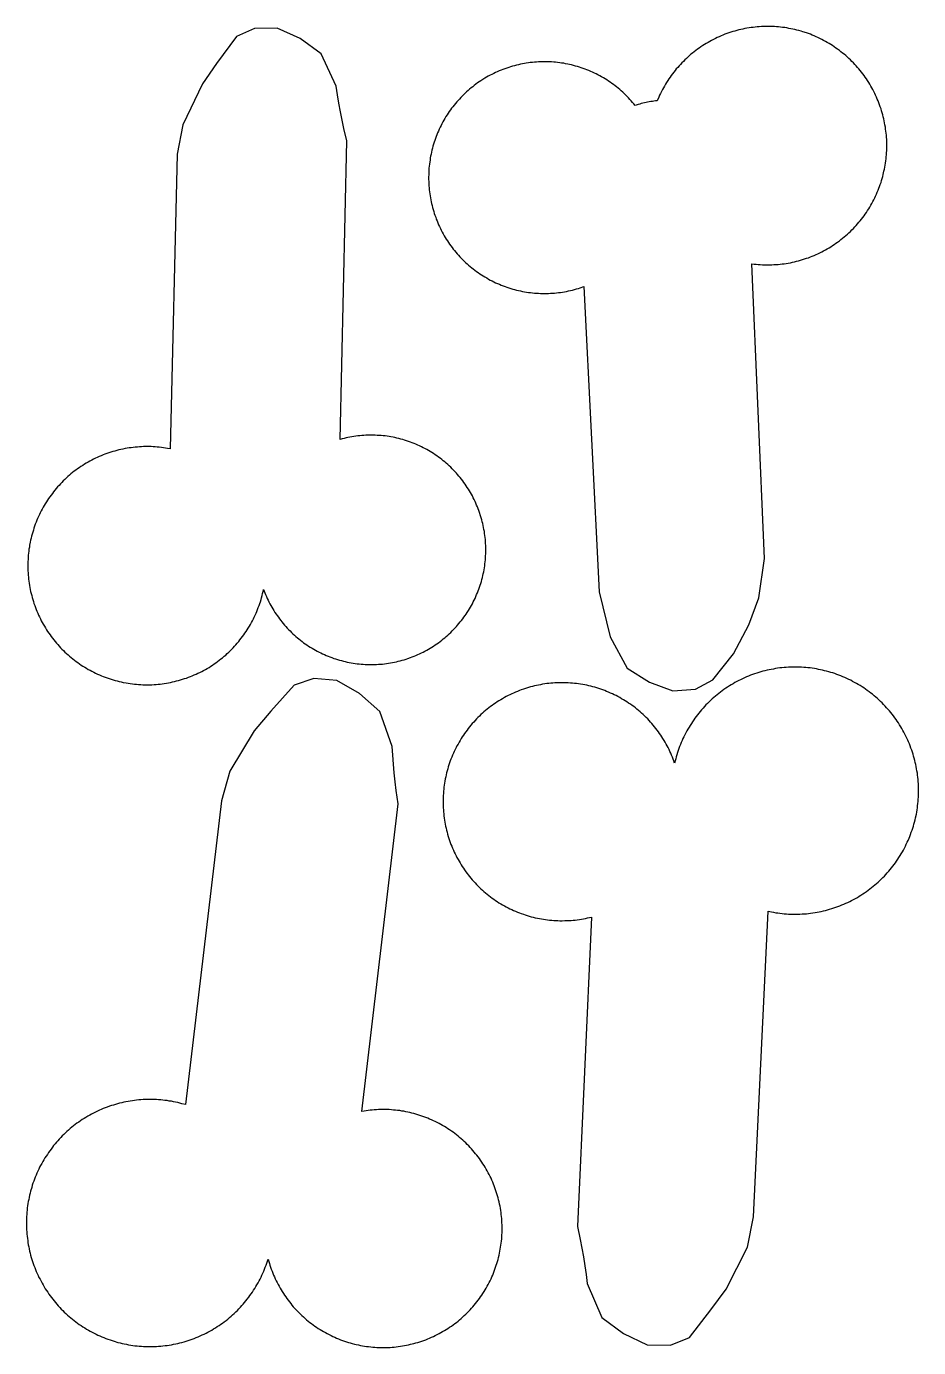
# Model space of a CAD drawing. Extents: x -246 to 246, y -104 to 199.
# Drawn here: x 163.17 to 172.8, y -1.19 to 13.06 of the extents above; entities that cross this region are included whole.
import ezdxf

# ---------------------------------------------------------------- set-up
doc = ezdxf.new("R2010")
doc.units = 0
doc.layers.add('Add_Red', color=1, linetype='Continuous')

msp = doc.modelspace()

# ---------------------------------------------------------------- linework, layer by layer
at = {"layer": 'Add_Red'}
for points in [[(164.505, 5.959), (164.527, 5.96), (164.55, 5.961), (164.572, 5.963), (164.594, 5.965), (164.617, 5.967), (164.639, 5.97), (164.661, 5.973), (164.683, 5.976), (164.705, 5.98), (164.727, 5.984), (164.749, 5.989), (164.771, 5.994), (164.793, 6), (164.815, 6.005), (164.836, 6.011), (164.858, 6.018), (164.879, 6.025), (164.9, 6.032), (164.921, 6.04), (164.942, 6.048), (164.963, 6.056), (164.983, 6.065), (165.004, 6.074), (165.024, 6.083), (165.044, 6.093), (165.064, 6.103), (165.084, 6.114), (165.104, 6.125), (165.123, 6.136), (165.143, 6.147), (165.162, 6.159), (165.18, 6.171), (165.199, 6.184), (165.217, 6.197), (165.236, 6.21), (165.253, 6.223), (165.271, 6.237), (165.289, 6.251), (165.306, 6.266), (165.323, 6.28), (165.339, 6.295), (165.356, 6.311), (165.372, 6.326), (165.388, 6.342), (165.403, 6.358), (165.419, 6.374), (165.434, 6.391), (165.448, 6.408), (165.463, 6.425), (165.477, 6.442), (165.491, 6.46), (165.504, 6.478), (165.518, 6.496), (165.53, 6.514), (165.543, 6.533), (165.555, 6.552), (165.567, 6.571), (165.579, 6.59), (165.59, 6.609), (165.601, 6.629), (165.611, 6.649), (165.622, 6.669), (165.631, 6.689), (165.641, 6.709), (165.65, 6.73), (165.659, 6.75), (165.667, 6.771), (165.675, 6.792), (165.683, 6.813), (165.69, 6.834), (165.697, 6.855), (165.704, 6.877), (165.71, 6.898), (165.716, 6.92), (165.721, 6.942), (165.726, 6.964), (165.731, 6.985), (165.745, 6.951), (165.753, 6.931), (165.762, 6.911), (165.77, 6.891), (165.78, 6.872), (165.789, 6.853), (165.799, 6.833), (165.81, 6.814), (165.82, 6.796), (165.831, 6.777), (165.843, 6.759), (165.854, 6.74), (165.866, 6.722), (165.878, 6.705), (165.891, 6.687), (165.904, 6.67), (165.917, 6.653), (165.93, 6.636), (165.944, 6.619), (165.958, 6.603), (165.972, 6.586), (165.987, 6.57), (166.002, 6.555), (166.017, 6.539), (166.032, 6.524), (166.048, 6.509), (166.064, 6.495), (166.08, 6.481), (166.096, 6.467), (166.113, 6.453), (166.13, 6.439), (166.147, 6.426), (166.164, 6.413), (166.182, 6.401), (166.2, 6.389), (166.218, 6.377), (166.236, 6.365), (166.254, 6.354), (166.273, 6.343), (166.292, 6.332), (166.311, 6.322), (166.33, 6.312), (166.349, 6.302), (166.369, 6.293), (166.388, 6.284), (166.408, 6.275), (166.428, 6.267), (166.448, 6.259), (166.469, 6.252), (166.489, 6.244), (166.509, 6.238), (166.53, 6.231), (166.551, 6.225), (166.571, 6.219), (166.592, 6.214), (166.613, 6.209), (166.634, 6.204), (166.656, 6.2), (166.677, 6.196), (166.698, 6.192), (166.719, 6.189), (166.741, 6.186), (166.762, 6.184), (166.784, 6.182), (166.805, 6.18), (166.827, 6.179), (166.848, 6.178), (166.87, 6.177), (166.892, 6.177), (166.929, 6.178), (166.951, 6.179), (166.972, 6.18), (166.994, 6.181), (167.015, 6.183), (167.037, 6.186), (167.058, 6.188), (167.079, 6.191), (167.101, 6.195), (167.122, 6.199), (167.143, 6.203), (167.164, 6.208), (167.185, 6.212), (167.206, 6.218), (167.227, 6.223), (167.248, 6.229), (167.268, 6.236), (167.289, 6.243), (167.315, 6.252), (167.335, 6.259), (167.355, 6.267), (167.375, 6.275), (167.395, 6.284), (167.414, 6.293), (167.434, 6.302), (167.453, 6.312), (167.472, 6.322), (167.491, 6.332), (167.51, 6.343), (167.529, 6.354), (167.547, 6.365), (167.565, 6.377), (167.583, 6.389), (167.601, 6.401), (167.619, 6.413), (167.636, 6.426), (167.653, 6.439), (167.67, 6.453), (167.687, 6.467), (167.703, 6.481), (167.719, 6.495), (167.735, 6.509), (167.751, 6.524), (167.766, 6.539), (167.781, 6.555), (167.796, 6.57), (167.811, 6.586), (167.825, 6.603), (167.839, 6.619), (167.853, 6.636), (167.866, 6.653), (167.88, 6.67), (167.892, 6.687), (167.905, 6.705), (167.917, 6.722), (167.929, 6.74), (167.941, 6.759), (167.952, 6.777), (167.963, 6.796), (167.974, 6.814), (167.984, 6.833), (167.994, 6.853), (168.003, 6.872), (168.013, 6.891), (168.022, 6.911), (168.03, 6.931), (168.039, 6.951), (168.047, 6.971), (168.054, 6.991), (168.061, 7.011), (168.068, 7.032), (168.075, 7.052), (168.081, 7.073), (168.087, 7.094), (168.092, 7.115), (168.097, 7.136), (168.102, 7.157), (168.106, 7.178), (168.11, 7.199), (168.113, 7.221), (168.117, 7.242), (168.119, 7.263), (168.122, 7.285), (168.124, 7.306), (168.126, 7.328), (168.127, 7.349), (168.128, 7.371), (168.128, 7.393), (168.129, 7.414), (168.128, 7.44), (168.128, 7.462), (168.127, 7.483), (168.125, 7.505), (168.124, 7.526), (168.121, 7.548), (168.119, 7.569), (168.116, 7.59), (168.113, 7.612), (168.109, 7.633), (168.105, 7.654), (168.101, 7.675), (168.096, 7.697), (168.091, 7.717), (168.085, 7.738), (168.08, 7.759), (168.073, 7.78), (168.061, 7.817), (168.054, 7.837), (168.047, 7.857), (168.039, 7.878), (168.03, 7.897), (168.022, 7.917), (168.013, 7.937), (168.003, 7.956), (167.994, 7.976), (167.984, 7.995), (167.974, 8.014), (167.963, 8.033), (167.952, 8.051), (167.941, 8.07), (167.929, 8.088), (167.917, 8.106), (167.905, 8.124), (167.892, 8.141), (167.88, 8.159), (167.866, 8.176), (167.853, 8.193), (167.839, 8.209), (167.825, 8.226), (167.811, 8.242), (167.796, 8.258), (167.781, 8.273), (167.766, 8.289), (167.751, 8.304), (167.735, 8.319), (167.719, 8.333), (167.703, 8.348), (167.687, 8.362), (167.67, 8.375), (167.653, 8.389), (167.636, 8.402), (167.619, 8.415), (167.601, 8.427), (167.583, 8.44), (167.565, 8.452), (167.547, 8.463), (167.529, 8.474), (167.51, 8.485), (167.491, 8.496), (167.472, 8.506), (167.453, 8.516), (167.434, 8.526), (167.414, 8.535), (167.395, 8.544), (167.375, 8.553), (167.355, 8.561), (167.335, 8.569), (167.315, 8.577), (167.294, 8.584), (167.274, 8.591), (167.253, 8.597), (167.233, 8.603), (167.212, 8.609), (167.191, 8.614), (167.17, 8.619), (167.149, 8.624), (167.128, 8.628), (167.106, 8.632), (167.085, 8.636), (167.064, 8.639), (167.042, 8.642), (167.021, 8.644), (166.999, 8.646), (166.978, 8.648), (166.956, 8.649), (166.935, 8.65), (166.913, 8.651), (166.892, 8.651), (166.856, 8.651), (166.834, 8.65), (166.813, 8.649), (166.791, 8.647), (166.77, 8.645), (166.748, 8.643), (166.727, 8.64), (166.705, 8.637), (166.684, 8.634), (166.663, 8.63), (166.642, 8.626), (166.621, 8.621), (166.6, 8.616), (166.579, 8.611), (166.558, 8.605), (166.63, 11.824), (166.598, 11.959), (166.578, 12.049), (166.56, 12.139), (166.543, 12.23), (166.529, 12.321), (166.515, 12.413), (166.353, 12.762), (166.125, 12.927), (165.878, 13.039), (165.635, 13.036), (165.44, 12.949), (165.225, 12.659), (165.071, 12.439), (164.859, 11.999), (164.801, 11.681), (164.725, 8.503), (164.696, 8.508), (164.674, 8.512), (164.652, 8.515), (164.63, 8.518), (164.607, 8.521), (164.585, 8.523), (164.563, 8.524), (164.54, 8.526), (164.518, 8.527), (164.495, 8.527), (164.473, 8.528), (164.437, 8.527), (164.415, 8.526), (164.392, 8.525), (164.37, 8.523), (164.348, 8.521), (164.325, 8.519), (164.303, 8.516), (164.281, 8.513), (164.259, 8.51), (164.237, 8.506), (164.215, 8.501), (164.193, 8.497), (164.171, 8.492), (164.149, 8.486), (164.128, 8.48), (164.106, 8.474), (164.085, 8.467), (164.063, 8.46), (164.042, 8.453), (164.021, 8.445), (164, 8.437), (163.98, 8.429), (163.959, 8.42), (163.938, 8.411), (163.918, 8.402), (163.898, 8.392), (163.878, 8.381), (163.858, 8.371), (163.839, 8.36), (163.819, 8.349), (163.8, 8.337), (163.781, 8.325), (163.762, 8.313), (163.744, 8.3), (163.725, 8.288), (163.707, 8.274), (163.69, 8.261), (163.672, 8.247), (163.654, 8.233), (163.637, 8.218), (163.62, 8.204), (163.604, 8.189), (163.587, 8.173), (163.571, 8.158), (163.556, 8.142), (163.54, 8.126), (163.525, 8.109), (163.51, 8.093), (163.495, 8.076), (163.481, 8.058), (163.467, 8.041), (163.453, 8.023), (163.439, 8.005), (163.426, 7.987), (163.413, 7.969), (163.401, 7.95), (163.389, 7.931), (163.377, 7.912), (163.365, 7.893), (163.354, 7.874), (163.343, 7.854), (163.333, 7.834), (163.323, 7.814), (163.313, 7.794), (163.304, 7.774), (163.294, 7.753), (163.286, 7.733), (163.277, 7.712), (163.269, 7.691), (163.262, 7.67), (163.254, 7.649), (163.248, 7.627), (163.241, 7.606), (163.235, 7.584), (163.229, 7.563), (163.224, 7.541), (163.219, 7.519), (163.214, 7.497), (163.208, 7.466), (163.205, 7.444), (163.201, 7.422), (163.198, 7.4), (163.196, 7.378), (163.194, 7.355), (163.192, 7.333), (163.191, 7.311), (163.19, 7.288), (163.189, 7.266), (163.189, 7.243), (163.189, 7.21), (163.19, 7.187), (163.191, 7.165), (163.193, 7.142), (163.195, 7.12), (163.197, 7.098), (163.2, 7.076), (163.203, 7.053), (163.206, 7.031), (163.21, 7.009), (163.215, 6.987), (163.219, 6.965), (163.224, 6.943), (163.23, 6.922), (163.236, 6.9), (163.242, 6.878), (163.248, 6.857), (163.255, 6.836), (163.263, 6.814), (163.27, 6.793), (163.278, 6.772), (163.287, 6.752), (163.295, 6.731), (163.305, 6.711), (163.314, 6.69), (163.324, 6.67), (163.334, 6.65), (163.345, 6.63), (163.355, 6.611), (163.367, 6.591), (163.378, 6.572), (163.39, 6.553), (163.402, 6.534), (163.415, 6.516), (163.428, 6.497), (163.441, 6.479), (163.454, 6.461), (163.468, 6.444), (163.482, 6.426), (163.497, 6.409), (163.511, 6.392), (163.526, 6.376), (163.542, 6.359), (163.557, 6.343), (163.573, 6.327), (163.589, 6.312), (163.606, 6.296), (163.622, 6.281), (163.639, 6.267), (163.656, 6.252), (163.674, 6.238), (163.691, 6.224), (163.709, 6.211), (163.727, 6.198), (163.746, 6.185), (163.764, 6.172), (163.783, 6.16), (163.802, 6.148), (163.821, 6.137), (163.841, 6.125), (163.86, 6.115), (163.88, 6.104), (163.9, 6.094), (163.92, 6.084), (163.941, 6.075), (163.961, 6.066), (163.982, 6.057), (164.003, 6.048), (164.023, 6.04), (164.045, 6.033), (164.066, 6.025), (164.087, 6.018), (164.108, 6.012), (164.13, 6.006), (164.152, 6), (164.173, 5.995), (164.195, 5.989), (164.217, 5.985), (164.25, 5.979), (164.272, 5.975), (164.294, 5.972), (164.317, 5.969), (164.339, 5.966), (164.361, 5.964), (164.383, 5.962), (164.406, 5.961), (164.428, 5.96), (164.451, 5.959), (164.473, 5.959), (164.505, 5.959)], [(170.39, 5.911), (170.579, 6.011), (170.8, 6.291), (170.967, 6.607), (171.075, 6.895), (171.134, 7.319), (171, 10.499), (171.022, 10.496), (171.045, 10.494), (171.067, 10.492), (171.09, 10.49), (171.112, 10.489), (171.134, 10.488), (171.169, 10.488), (171.191, 10.488), (171.214, 10.489), (171.236, 10.49), (171.258, 10.491), (171.281, 10.493), (171.303, 10.495), (171.325, 10.497), (171.348, 10.5), (171.37, 10.504), (171.392, 10.507), (171.414, 10.511), (171.436, 10.516), (171.458, 10.521), (171.48, 10.526), (171.502, 10.532), (171.523, 10.538), (171.545, 10.544), (171.566, 10.551), (171.587, 10.558), (171.609, 10.565), (171.63, 10.573), (171.65, 10.581), (171.671, 10.59), (171.692, 10.599), (171.712, 10.608), (171.732, 10.618), (171.752, 10.628), (171.772, 10.638), (171.792, 10.649), (171.812, 10.66), (171.831, 10.671), (171.85, 10.683), (171.869, 10.695), (171.888, 10.708), (171.906, 10.72), (171.924, 10.733), (171.943, 10.747), (171.96, 10.76), (171.978, 10.774), (171.995, 10.789), (172.012, 10.803), (172.029, 10.818), (172.046, 10.833), (172.062, 10.849), (172.078, 10.864), (172.094, 10.88), (172.109, 10.897), (172.124, 10.913), (172.139, 10.93), (172.154, 10.947), (172.168, 10.964), (172.182, 10.982), (172.196, 11), (172.209, 11.018), (172.222, 11.036), (172.235, 11.054), (172.247, 11.073), (172.259, 11.092), (172.271, 11.111), (172.282, 11.131), (172.293, 11.15), (172.304, 11.17), (172.314, 11.19), (172.324, 11.21), (172.334, 11.23), (172.343, 11.25), (172.352, 11.271), (172.361, 11.292), (172.369, 11.313), (172.377, 11.334), (172.384, 11.355), (172.392, 11.376), (172.398, 11.398), (172.405, 11.419), (172.411, 11.441), (172.416, 11.462), (172.424, 11.497), (172.429, 11.519), (172.433, 11.541), (172.437, 11.563), (172.441, 11.586), (172.444, 11.608), (172.446, 11.63), (172.449, 11.652), (172.451, 11.675), (172.452, 11.697), (172.453, 11.72), (172.454, 11.742), (172.454, 11.773), (172.454, 11.796), (172.454, 11.818), (172.453, 11.841), (172.451, 11.863), (172.45, 11.885), (172.447, 11.908), (172.445, 11.93), (172.442, 11.952), (172.439, 11.974), (172.435, 11.997), (172.431, 12.019), (172.426, 12.041), (172.421, 12.063), (172.416, 12.084), (172.411, 12.106), (172.405, 12.128), (172.398, 12.149), (172.392, 12.171), (172.384, 12.192), (172.377, 12.213), (172.369, 12.234), (172.361, 12.255), (172.352, 12.276), (172.343, 12.296), (172.334, 12.317), (172.324, 12.337), (172.314, 12.357), (172.304, 12.377), (172.293, 12.397), (172.282, 12.416), (172.271, 12.436), (172.259, 12.455), (172.247, 12.474), (172.235, 12.492), (172.222, 12.511), (172.209, 12.529), (172.196, 12.547), (172.182, 12.565), (172.168, 12.582), (172.154, 12.6), (172.139, 12.617), (172.124, 12.634), (172.109, 12.65), (172.094, 12.666), (172.078, 12.682), (172.062, 12.698), (172.046, 12.714), (172.029, 12.729), (172.012, 12.744), (171.995, 12.758), (171.978, 12.772), (171.96, 12.786), (171.943, 12.8), (171.924, 12.813), (171.906, 12.826), (171.888, 12.839), (171.869, 12.852), (171.85, 12.864), (171.831, 12.875), (171.812, 12.887), (171.792, 12.898), (171.772, 12.908), (171.752, 12.919), (171.732, 12.929), (171.712, 12.939), (171.692, 12.948), (171.671, 12.957), (171.65, 12.965), (171.63, 12.974), (171.609, 12.981), (171.587, 12.989), (171.55, 13.001), (171.529, 13.008), (171.507, 13.014), (171.485, 13.019), (171.464, 13.025), (171.442, 13.03), (171.42, 13.034), (171.398, 13.038), (171.376, 13.042), (171.353, 13.046), (171.331, 13.049), (171.309, 13.051), (171.287, 13.054), (171.264, 13.055), (171.242, 13.057), (171.219, 13.058), (171.197, 13.059), (171.169, 13.059), (171.146, 13.059), (171.124, 13.058), (171.102, 13.057), (171.079, 13.056), (171.057, 13.054), (171.034, 13.052), (171.012, 13.049), (170.99, 13.046), (170.968, 13.043), (170.946, 13.039), (170.924, 13.035), (170.902, 13.031), (170.88, 13.026), (170.858, 13.021), (170.836, 13.015), (170.814, 13.009), (170.793, 13.003), (170.772, 12.996), (170.75, 12.989), (170.729, 12.981), (170.708, 12.974), (170.687, 12.965), (170.666, 12.957), (170.646, 12.948), (170.625, 12.939), (170.605, 12.929), (170.585, 12.919), (170.565, 12.908), (170.546, 12.898), (170.526, 12.887), (170.507, 12.875), (170.488, 12.864), (170.469, 12.852), (170.45, 12.839), (170.431, 12.826), (170.413, 12.813), (170.395, 12.8), (170.377, 12.786), (170.36, 12.772), (170.342, 12.758), (170.325, 12.744), (170.309, 12.729), (170.292, 12.714), (170.276, 12.698), (170.26, 12.682), (170.244, 12.666), (170.229, 12.65), (170.213, 12.634), (170.199, 12.617), (170.184, 12.6), (170.17, 12.582), (170.156, 12.565), (170.142, 12.547), (170.129, 12.529), (170.116, 12.511), (170.103, 12.492), (170.091, 12.474), (170.079, 12.455), (170.067, 12.436), (170.055, 12.416), (170.044, 12.397), (170.034, 12.377), (170.023, 12.357), (170.013, 12.337), (170.004, 12.317), (169.994, 12.296), (169.978, 12.257), (169.96, 12.256), (169.943, 12.254), (169.926, 12.251), (169.908, 12.249), (169.891, 12.246), (169.874, 12.242), (169.857, 12.239), (169.84, 12.235), (169.823, 12.231), (169.806, 12.226), (169.789, 12.222), (169.772, 12.216), (169.74, 12.206), (169.726, 12.223), (169.712, 12.239), (169.698, 12.256), (169.683, 12.272), (169.669, 12.288), (169.653, 12.304), (169.638, 12.319), (169.622, 12.334), (169.606, 12.349), (169.59, 12.364), (169.574, 12.378), (169.557, 12.392), (169.54, 12.406), (169.523, 12.419), (169.506, 12.432), (169.488, 12.445), (169.47, 12.458), (169.452, 12.47), (169.434, 12.482), (169.415, 12.494), (169.397, 12.505), (169.378, 12.516), (169.359, 12.526), (169.339, 12.536), (169.32, 12.546), (169.3, 12.556), (169.281, 12.565), (169.261, 12.574), (169.241, 12.583), (169.22, 12.591), (169.2, 12.599), (169.18, 12.606), (169.159, 12.613), (169.138, 12.62), (169.117, 12.626), (169.096, 12.632), (169.075, 12.638), (169.054, 12.643), (169.033, 12.648), (169.012, 12.653), (168.99, 12.657), (168.969, 12.661), (168.947, 12.664), (168.926, 12.667), (168.904, 12.67), (168.882, 12.672), (168.861, 12.674), (168.839, 12.676), (168.817, 12.677), (168.795, 12.678), (168.762, 12.678), (168.74, 12.678), (168.718, 12.677), (168.696, 12.676), (168.675, 12.675), (168.653, 12.673), (168.631, 12.671), (168.609, 12.669), (168.588, 12.666), (168.566, 12.663), (168.545, 12.659), (168.523, 12.655), (168.502, 12.651), (168.481, 12.646), (168.459, 12.641), (168.438, 12.635), (168.417, 12.63), (168.396, 12.623), (168.376, 12.617), (168.355, 12.61), (168.334, 12.603), (168.314, 12.595), (168.294, 12.587), (168.273, 12.579), (168.253, 12.57), (168.234, 12.561), (168.214, 12.552), (168.194, 12.542), (168.175, 12.532), (168.156, 12.521), (168.137, 12.511), (168.118, 12.5), (168.095, 12.485), (168.076, 12.473), (168.058, 12.461), (168.04, 12.449), (168.022, 12.436), (168.005, 12.423), (167.988, 12.409), (167.971, 12.396), (167.954, 12.382), (167.937, 12.368), (167.921, 12.353), (167.905, 12.338), (167.889, 12.323), (167.874, 12.308), (167.859, 12.292), (167.844, 12.276), (167.829, 12.26), (167.815, 12.244), (167.801, 12.227), (167.787, 12.21), (167.773, 12.193), (167.76, 12.176), (167.747, 12.158), (167.735, 12.14), (167.722, 12.122), (167.711, 12.104), (167.699, 12.086), (167.688, 12.067), (167.677, 12.048), (167.666, 12.029), (167.656, 12.01), (167.646, 11.99), (167.636, 11.971), (167.627, 11.951), (167.618, 11.931), (167.609, 11.911), (167.601, 11.891), (167.593, 11.871), (167.586, 11.85), (167.578, 11.83), (167.572, 11.809), (167.565, 11.788), (167.559, 11.767), (167.553, 11.746), (167.548, 11.725), (167.543, 11.704), (167.538, 11.683), (167.534, 11.661), (167.53, 11.64), (167.527, 11.618), (167.524, 11.597), (167.521, 11.575), (167.518, 11.553), (167.516, 11.532), (167.515, 11.51), (167.514, 11.488), (167.513, 11.466), (167.512, 11.429), (167.512, 11.407), (167.513, 11.385), (167.514, 11.363), (167.515, 11.341), (167.517, 11.32), (167.519, 11.298), (167.522, 11.276), (167.524, 11.255), (167.528, 11.233), (167.531, 11.212), (167.535, 11.19), (167.54, 11.169), (167.544, 11.148), (167.549, 11.126), (167.555, 11.105), (167.561, 11.084), (167.567, 11.063), (167.573, 11.042), (167.58, 11.022), (167.588, 11.001), (167.595, 10.981), (167.603, 10.961), (167.612, 10.94), (167.62, 10.92), (167.629, 10.901), (167.639, 10.879), (167.649, 10.86), (167.659, 10.84), (167.67, 10.821), (167.681, 10.802), (167.692, 10.783), (167.703, 10.765), (167.715, 10.747), (167.727, 10.728), (167.739, 10.71), (167.752, 10.693), (167.765, 10.675), (167.778, 10.658), (167.792, 10.641), (167.806, 10.624), (167.82, 10.607), (167.834, 10.591), (167.849, 10.575), (167.864, 10.559), (167.879, 10.544), (167.895, 10.528), (167.911, 10.514), (167.927, 10.499), (167.943, 10.484), (167.96, 10.47), (167.977, 10.456), (167.994, 10.443), (168.011, 10.43), (168.029, 10.417), (168.047, 10.404), (168.065, 10.392), (168.083, 10.38), (168.101, 10.368), (168.12, 10.357), (168.139, 10.346), (168.158, 10.335), (168.177, 10.324), (168.196, 10.314), (168.216, 10.305), (168.235, 10.295), (168.255, 10.286), (168.275, 10.278), (168.295, 10.269), (168.316, 10.261), (168.336, 10.254), (168.357, 10.247), (168.377, 10.24), (168.398, 10.233), (168.419, 10.227), (168.44, 10.221), (168.461, 10.216), (168.482, 10.211), (168.504, 10.206), (168.525, 10.202), (168.547, 10.198), (168.568, 10.194), (168.59, 10.191), (168.611, 10.188), (168.633, 10.186), (168.655, 10.184), (168.676, 10.182), (168.698, 10.181), (168.72, 10.18), (168.762, 10.179), (168.784, 10.179), (168.805, 10.18), (168.827, 10.181), (168.849, 10.182), (168.871, 10.184), (168.892, 10.186), (168.914, 10.188), (168.936, 10.191), (168.957, 10.194), (168.979, 10.198), (169, 10.202), (169.021, 10.206), (169.043, 10.211), (169.064, 10.216), (169.085, 10.222), (169.106, 10.228), (169.127, 10.234), (169.148, 10.24), (169.187, 10.254), (169.35, 6.963), (169.47, 6.475), (169.654, 6.137), (169.893, 5.987), (170.147, 5.892), (170.39, 5.911)], [(170.325, -1.079), (170.555, -0.783), (170.72, -0.558), (170.95, -0.107), (171.018, 0.222), (171.173, 3.517), (171.21, 3.509), (171.233, 3.505), (171.256, 3.501), (171.279, 3.498), (171.302, 3.495), (171.325, 3.492), (171.348, 3.49), (171.372, 3.488), (171.395, 3.486), (171.418, 3.485), (171.441, 3.485), (171.465, 3.485), (171.494, 3.485), (171.518, 3.486), (171.541, 3.487), (171.564, 3.488), (171.587, 3.49), (171.61, 3.493), (171.633, 3.495), (171.657, 3.499), (171.68, 3.502), (171.702, 3.506), (171.725, 3.51), (171.748, 3.515), (171.771, 3.52), (171.793, 3.526), (171.816, 3.532), (171.838, 3.538), (171.86, 3.545), (171.883, 3.552), (171.905, 3.559), (171.927, 3.567), (171.948, 3.576), (171.97, 3.584), (171.991, 3.593), (172.013, 3.603), (172.034, 3.612), (172.055, 3.622), (172.075, 3.633), (172.096, 3.644), (172.116, 3.655), (172.137, 3.666), (172.157, 3.678), (172.176, 3.691), (172.196, 3.703), (172.215, 3.716), (172.234, 3.729), (172.253, 3.743), (172.272, 3.757), (172.29, 3.771), (172.308, 3.786), (172.326, 3.801), (172.344, 3.816), (172.361, 3.831), (172.378, 3.847), (172.395, 3.863), (172.412, 3.88), (172.428, 3.896), (172.444, 3.913), (172.459, 3.93), (172.475, 3.948), (172.49, 3.966), (172.504, 3.984), (172.519, 4.002), (172.533, 4.021), (172.547, 4.039), (172.56, 4.058), (172.573, 4.078), (172.586, 4.097), (172.598, 4.117), (172.61, 4.137), (172.622, 4.157), (172.633, 4.177), (172.644, 4.197), (172.655, 4.218), (172.665, 4.239), (172.675, 4.26), (172.685, 4.281), (172.694, 4.303), (172.703, 4.324), (172.711, 4.346), (172.719, 4.368), (172.727, 4.39), (172.734, 4.412), (172.741, 4.434), (172.747, 4.456), (172.754, 4.479), (172.759, 4.501), (172.765, 4.524), (172.773, 4.563), (172.777, 4.586), (172.781, 4.609), (172.784, 4.632), (172.787, 4.655), (172.79, 4.678), (172.792, 4.701), (172.794, 4.724), (172.795, 4.748), (172.796, 4.771), (172.797, 4.794), (172.797, 4.817), (172.797, 4.845), (172.796, 4.868), (172.795, 4.891), (172.794, 4.915), (172.792, 4.938), (172.789, 4.961), (172.787, 4.984), (172.784, 5.007), (172.78, 5.03), (172.776, 5.053), (172.772, 5.076), (172.767, 5.099), (172.762, 5.121), (172.757, 5.144), (172.751, 5.166), (172.744, 5.189), (172.738, 5.211), (172.731, 5.233), (172.723, 5.255), (172.715, 5.277), (172.707, 5.299), (172.699, 5.321), (172.69, 5.342), (172.68, 5.363), (172.671, 5.384), (172.66, 5.405), (172.65, 5.426), (172.639, 5.447), (172.628, 5.467), (172.617, 5.487), (172.605, 5.507), (172.592, 5.527), (172.58, 5.547), (172.567, 5.566), (172.554, 5.585), (172.54, 5.604), (172.526, 5.623), (172.512, 5.641), (172.497, 5.659), (172.483, 5.677), (172.467, 5.695), (172.452, 5.712), (172.436, 5.729), (172.42, 5.746), (172.404, 5.763), (172.387, 5.779), (172.37, 5.795), (172.353, 5.811), (172.336, 5.826), (172.318, 5.841), (172.3, 5.856), (172.282, 5.87), (172.263, 5.884), (172.244, 5.898), (172.225, 5.911), (172.206, 5.925), (172.187, 5.937), (172.167, 5.95), (172.147, 5.962), (172.127, 5.974), (172.107, 5.985), (172.086, 5.996), (172.066, 6.007), (172.045, 6.017), (172.024, 6.027), (172.003, 6.036), (171.981, 6.046), (171.96, 6.055), (171.938, 6.063), (171.916, 6.071), (171.894, 6.079), (171.872, 6.086), (171.85, 6.093), (171.828, 6.1), (171.805, 6.106), (171.783, 6.111), (171.76, 6.117), (171.719, 6.125), (171.696, 6.13), (171.673, 6.134), (171.65, 6.137), (171.627, 6.14), (171.604, 6.143), (171.581, 6.145), (171.558, 6.147), (171.534, 6.148), (171.511, 6.149), (171.488, 6.15), (171.465, 6.15), (171.439, 6.15), (171.416, 6.149), (171.393, 6.148), (171.369, 6.147), (171.346, 6.145), (171.323, 6.142), (171.3, 6.14), (171.277, 6.137), (171.254, 6.133), (171.231, 6.129), (171.208, 6.125), (171.185, 6.12), (171.163, 6.115), (171.14, 6.11), (171.117, 6.104), (171.095, 6.098), (171.073, 6.091), (171.051, 6.084), (171.029, 6.077), (171.007, 6.069), (170.985, 6.061), (170.963, 6.052), (170.942, 6.043), (170.92, 6.034), (170.899, 6.024), (170.878, 6.014), (170.858, 6.004), (170.837, 5.993), (170.816, 5.982), (170.796, 5.97), (170.776, 5.958), (170.756, 5.946), (170.737, 5.934), (170.717, 5.921), (170.698, 5.908), (170.679, 5.894), (170.661, 5.88), (170.642, 5.866), (170.624, 5.851), (170.606, 5.837), (170.589, 5.822), (170.571, 5.806), (170.554, 5.79), (170.537, 5.774), (170.521, 5.758), (170.504, 5.741), (170.488, 5.724), (170.473, 5.707), (170.457, 5.69), (170.442, 5.672), (170.427, 5.654), (170.413, 5.636), (170.399, 5.617), (170.385, 5.599), (170.372, 5.58), (170.358, 5.561), (170.346, 5.541), (170.333, 5.521), (170.321, 5.502), (170.309, 5.482), (170.298, 5.461), (170.287, 5.441), (170.276, 5.42), (170.266, 5.399), (170.256, 5.378), (170.246, 5.357), (170.237, 5.336), (170.228, 5.314), (170.22, 5.293), (170.212, 5.271), (170.204, 5.249), (170.196, 5.227), (170.19, 5.205), (170.183, 5.182), (170.177, 5.16), (170.171, 5.137), (170.166, 5.115), (170.158, 5.137), (170.15, 5.158), (170.142, 5.179), (170.133, 5.199), (170.124, 5.22), (170.115, 5.24), (170.105, 5.261), (170.095, 5.281), (170.085, 5.3), (170.074, 5.32), (170.063, 5.34), (170.052, 5.359), (170.04, 5.378), (170.028, 5.397), (170.016, 5.416), (170.003, 5.434), (169.99, 5.452), (169.977, 5.47), (169.963, 5.488), (169.949, 5.506), (169.935, 5.523), (169.92, 5.54), (169.905, 5.557), (169.89, 5.573), (169.875, 5.59), (169.859, 5.606), (169.843, 5.621), (169.827, 5.637), (169.81, 5.652), (169.794, 5.667), (169.777, 5.681), (169.759, 5.695), (169.742, 5.709), (169.724, 5.723), (169.706, 5.736), (169.688, 5.749), (169.669, 5.762), (169.651, 5.774), (169.632, 5.786), (169.613, 5.798), (169.593, 5.809), (169.574, 5.821), (169.554, 5.831), (169.534, 5.842), (169.514, 5.852), (169.494, 5.861), (169.474, 5.87), (169.453, 5.879), (169.432, 5.888), (169.412, 5.896), (169.391, 5.904), (169.369, 5.912), (169.348, 5.919), (169.327, 5.925), (169.305, 5.932), (169.284, 5.938), (169.262, 5.943), (169.24, 5.949), (169.218, 5.953), (169.196, 5.958), (169.174, 5.962), (169.152, 5.966), (169.13, 5.969), (169.108, 5.972), (169.086, 5.974), (169.063, 5.977), (169.041, 5.978), (169.019, 5.98), (168.996, 5.981), (168.974, 5.981), (168.952, 5.981), (168.92, 5.981), (168.897, 5.98), (168.875, 5.979), (168.853, 5.978), (168.83, 5.976), (168.808, 5.973), (168.786, 5.971), (168.764, 5.968), (168.742, 5.964), (168.719, 5.96), (168.697, 5.956), (168.676, 5.951), (168.654, 5.946), (168.632, 5.941), (168.61, 5.935), (168.589, 5.929), (168.567, 5.923), (168.534, 5.912), (168.512, 5.904), (168.491, 5.896), (168.471, 5.888), (168.45, 5.879), (168.429, 5.87), (168.409, 5.861), (168.389, 5.852), (168.369, 5.842), (168.349, 5.831), (168.329, 5.821), (168.31, 5.809), (168.29, 5.798), (168.271, 5.786), (168.252, 5.774), (168.234, 5.762), (168.215, 5.749), (168.197, 5.736), (168.179, 5.723), (168.161, 5.709), (168.144, 5.695), (168.126, 5.681), (168.109, 5.667), (168.093, 5.652), (168.076, 5.637), (168.06, 5.621), (168.044, 5.606), (168.028, 5.59), (168.013, 5.573), (167.998, 5.557), (167.983, 5.54), (167.968, 5.523), (167.954, 5.506), (167.94, 5.488), (167.926, 5.47), (167.913, 5.452), (167.9, 5.434), (167.887, 5.416), (167.875, 5.397), (167.863, 5.378), (167.851, 5.359), (167.84, 5.34), (167.829, 5.32), (167.818, 5.3), (167.808, 5.281), (167.798, 5.261), (167.788, 5.24), (167.779, 5.22), (167.77, 5.199), (167.761, 5.179), (167.753, 5.158), (167.745, 5.137), (167.738, 5.116), (167.731, 5.094), (167.724, 5.073), (167.718, 5.052), (167.712, 5.03), (167.706, 5.008), (167.701, 4.987), (167.696, 4.965), (167.691, 4.943), (167.687, 4.921), (167.684, 4.899), (167.68, 4.876), (167.677, 4.854), (167.675, 4.832), (167.673, 4.81), (167.671, 4.787), (167.67, 4.765), (167.669, 4.743), (167.668, 4.72), (167.668, 4.698), (167.669, 4.656), (167.669, 4.633), (167.671, 4.611), (167.673, 4.589), (167.675, 4.566), (167.677, 4.544), (167.68, 4.522), (167.683, 4.5), (167.687, 4.478), (167.691, 4.456), (167.695, 4.434), (167.7, 4.412), (167.705, 4.39), (167.711, 4.368), (167.717, 4.347), (167.724, 4.323), (167.731, 4.301), (167.738, 4.28), (167.745, 4.259), (167.753, 4.238), (167.761, 4.217), (167.77, 4.196), (167.779, 4.176), (167.788, 4.155), (167.798, 4.135), (167.808, 4.115), (167.818, 4.095), (167.829, 4.076), (167.84, 4.056), (167.851, 4.037), (167.863, 4.018), (167.875, 3.999), (167.887, 3.98), (167.9, 3.962), (167.913, 3.943), (167.926, 3.925), (167.94, 3.908), (167.954, 3.89), (167.968, 3.873), (167.983, 3.856), (167.998, 3.839), (168.013, 3.822), (168.028, 3.806), (168.044, 3.79), (168.06, 3.774), (168.076, 3.759), (168.093, 3.744), (168.109, 3.729), (168.126, 3.715), (168.144, 3.7), (168.161, 3.686), (168.179, 3.673), (168.197, 3.659), (168.215, 3.646), (168.234, 3.634), (168.252, 3.621), (168.271, 3.609), (168.29, 3.598), (168.31, 3.586), (168.329, 3.575), (168.349, 3.564), (168.369, 3.554), (168.389, 3.544), (168.409, 3.534), (168.429, 3.525), (168.45, 3.516), (168.471, 3.508), (168.491, 3.499), (168.512, 3.492), (168.534, 3.484), (168.555, 3.477), (168.576, 3.47), (168.598, 3.464), (168.619, 3.458), (168.641, 3.452), (168.663, 3.447), (168.685, 3.442), (168.707, 3.438), (168.729, 3.434), (168.751, 3.43), (168.773, 3.427), (168.795, 3.424), (168.817, 3.421), (168.84, 3.419), (168.862, 3.417), (168.884, 3.416), (168.907, 3.415), (168.929, 3.414), (168.952, 3.414), (168.982, 3.415), (169.004, 3.415), (169.026, 3.416), (169.049, 3.418), (169.071, 3.42), (169.093, 3.422), (169.116, 3.425), (169.138, 3.428), (169.16, 3.431), (169.182, 3.435), (169.204, 3.439), (169.226, 3.444), (169.248, 3.449), (169.269, 3.454), (169.117, 0.116), (169.148, -0.024), (169.166, -0.118), (169.183, -0.212), (169.198, -0.307), (169.211, -0.401), (169.223, -0.497), (169.382, -0.863), (169.615, -1.039), (169.868, -1.161), (170.121, -1.164), (170.325, -1.079)], [(167.051, -1.189), (167.074, -1.188), (167.096, -1.187), (167.118, -1.185), (167.141, -1.183), (167.163, -1.181), (167.185, -1.179), (167.207, -1.175), (167.23, -1.172), (167.252, -1.168), (167.274, -1.164), (167.296, -1.159), (167.317, -1.154), (167.353, -1.145), (167.375, -1.139), (167.397, -1.133), (167.418, -1.126), (167.439, -1.119), (167.46, -1.112), (167.481, -1.104), (167.502, -1.096), (167.523, -1.087), (167.543, -1.078), (167.564, -1.069), (167.584, -1.059), (167.604, -1.049), (167.624, -1.039), (167.644, -1.028), (167.663, -1.017), (167.682, -1.006), (167.701, -0.994), (167.72, -0.982), (167.739, -0.97), (167.758, -0.957), (167.776, -0.944), (167.794, -0.931), (167.812, -0.917), (167.829, -0.903), (167.846, -0.889), (167.863, -0.874), (167.88, -0.859), (167.897, -0.844), (167.913, -0.829), (167.929, -0.813), (167.945, -0.797), (167.96, -0.781), (167.975, -0.764), (167.99, -0.748), (168.005, -0.73), (168.019, -0.713), (168.033, -0.696), (168.046, -0.678), (168.06, -0.66), (168.073, -0.642), (168.085, -0.623), (168.098, -0.605), (168.11, -0.586), (168.122, -0.567), (168.133, -0.547), (168.144, -0.528), (168.155, -0.508), (168.165, -0.488), (168.175, -0.468), (168.185, -0.448), (168.194, -0.427), (168.203, -0.407), (168.211, -0.386), (168.22, -0.365), (168.227, -0.344), (168.235, -0.323), (168.242, -0.302), (168.249, -0.281), (168.255, -0.259), (168.261, -0.238), (168.267, -0.216), (168.272, -0.194), (168.277, -0.172), (168.281, -0.15), (168.285, -0.128), (168.289, -0.106), (168.292, -0.084), (168.295, -0.062), (168.298, -0.04), (168.3, -0.017), (168.302, 0.005), (168.303, 0.027), (168.304, 0.05), (168.305, 0.072), (168.305, 0.095), (168.304, 0.135), (168.303, 0.157), (168.302, 0.18), (168.3, 0.202), (168.298, 0.224), (168.296, 0.247), (168.293, 0.269), (168.29, 0.291), (168.286, 0.313), (168.282, 0.335), (168.278, 0.357), (168.272, 0.383), (168.267, 0.405), (168.261, 0.427), (168.255, 0.448), (168.249, 0.47), (168.242, 0.491), (168.235, 0.513), (168.227, 0.534), (168.22, 0.555), (168.211, 0.575), (168.203, 0.596), (168.194, 0.617), (168.185, 0.637), (168.175, 0.657), (168.165, 0.677), (168.155, 0.697), (168.144, 0.717), (168.133, 0.736), (168.122, 0.756), (168.11, 0.775), (168.098, 0.794), (168.085, 0.812), (168.073, 0.831), (168.06, 0.849), (168.046, 0.867), (168.033, 0.885), (168.019, 0.902), (168.005, 0.92), (167.99, 0.937), (167.975, 0.954), (167.96, 0.97), (167.945, 0.986), (167.929, 1.002), (167.913, 1.018), (167.897, 1.033), (167.88, 1.049), (167.863, 1.063), (167.846, 1.078), (167.829, 1.092), (167.812, 1.106), (167.794, 1.12), (167.776, 1.133), (167.758, 1.146), (167.739, 1.159), (167.72, 1.171), (167.701, 1.183), (167.682, 1.195), (167.663, 1.206), (167.644, 1.217), (167.624, 1.228), (167.604, 1.238), (167.584, 1.248), (167.564, 1.258), (167.543, 1.267), (167.523, 1.276), (167.502, 1.285), (167.481, 1.293), (167.46, 1.301), (167.439, 1.308), (167.418, 1.315), (167.397, 1.322), (167.375, 1.329), (167.353, 1.335), (167.332, 1.34), (167.31, 1.345), (167.288, 1.35), (167.266, 1.355), (167.244, 1.359), (167.222, 1.362), (167.2, 1.366), (167.178, 1.369), (167.155, 1.371), (167.133, 1.373), (167.111, 1.375), (167.088, 1.377), (167.066, 1.377), (167.044, 1.378), (167.021, 1.378), (166.993, 1.378), (166.971, 1.377), (166.948, 1.376), (166.926, 1.375), (166.904, 1.373), (166.881, 1.371), (166.859, 1.368), (166.837, 1.365), (166.815, 1.362), (166.793, 1.358), (167.182, 4.676), (167.161, 4.818), (167.15, 4.913), (167.14, 5.009), (167.132, 5.104), (167.125, 5.199), (167.12, 5.295), (166.987, 5.672), (166.767, 5.865), (166.523, 6.004), (166.272, 6.025), (166.062, 5.954), (165.811, 5.675), (165.631, 5.463), (165.369, 5.029), (165.278, 4.706), (164.889, 1.431), (164.851, 1.441), (164.828, 1.447), (164.806, 1.453), (164.783, 1.458), (164.76, 1.462), (164.737, 1.467), (164.714, 1.47), (164.691, 1.474), (164.668, 1.477), (164.645, 1.48), (164.622, 1.482), (164.599, 1.484), (164.576, 1.485), (164.553, 1.486), (164.529, 1.487), (164.506, 1.487), (164.478, 1.487), (164.455, 1.486), (164.432, 1.485), (164.408, 1.483), (164.385, 1.481), (164.362, 1.479), (164.339, 1.476), (164.316, 1.473), (164.293, 1.47), (164.27, 1.466), (164.247, 1.461), (164.224, 1.457), (164.202, 1.452), (164.179, 1.446), (164.157, 1.44), (164.134, 1.434), (164.112, 1.427), (164.09, 1.42), (164.068, 1.413), (164.046, 1.405), (164.024, 1.397), (164.002, 1.388), (163.981, 1.379), (163.96, 1.37), (163.939, 1.36), (163.918, 1.35), (163.897, 1.339), (163.876, 1.329), (163.856, 1.317), (163.836, 1.306), (163.816, 1.294), (163.796, 1.282), (163.776, 1.269), (163.757, 1.256), (163.738, 1.243), (163.719, 1.23), (163.7, 1.216), (163.682, 1.201), (163.664, 1.187), (163.646, 1.172), (163.628, 1.157), (163.611, 1.141), (163.594, 1.126), (163.577, 1.11), (163.56, 1.093), (163.544, 1.077), (163.528, 1.06), (163.513, 1.042), (163.497, 1.025), (163.482, 1.007), (163.467, 0.989), (163.453, 0.971), (163.439, 0.952), (163.425, 0.934), (163.412, 0.915), (163.399, 0.895), (163.386, 0.876), (163.373, 0.856), (163.361, 0.836), (163.35, 0.816), (163.338, 0.796), (163.327, 0.776), (163.316, 0.755), (163.306, 0.734), (163.296, 0.713), (163.287, 0.692), (163.277, 0.671), (163.269, 0.649), (163.26, 0.627), (163.252, 0.606), (163.244, 0.584), (163.237, 0.562), (163.23, 0.539), (163.219, 0.499), (163.213, 0.477), (163.208, 0.454), (163.202, 0.431), (163.198, 0.408), (163.194, 0.386), (163.19, 0.363), (163.186, 0.34), (163.183, 0.317), (163.181, 0.293), (163.178, 0.27), (163.177, 0.247), (163.175, 0.224), (163.174, 0.201), (163.174, 0.177), (163.173, 0.154), (163.174, 0.128), (163.174, 0.105), (163.175, 0.082), (163.177, 0.059), (163.179, 0.035), (163.181, 0.012), (163.184, -0.011), (163.187, -0.034), (163.19, -0.057), (163.194, -0.08), (163.198, -0.103), (163.203, -0.125), (163.208, -0.148), (163.214, -0.171), (163.219, -0.193), (163.226, -0.216), (163.232, -0.238), (163.239, -0.26), (163.247, -0.282), (163.255, -0.304), (163.263, -0.326), (163.271, -0.347), (163.28, -0.369), (163.29, -0.39), (163.299, -0.411), (163.309, -0.432), (163.32, -0.453), (163.331, -0.474), (163.342, -0.494), (163.353, -0.514), (163.365, -0.534), (163.377, -0.554), (163.39, -0.574), (163.403, -0.593), (163.416, -0.612), (163.429, -0.631), (163.443, -0.65), (163.457, -0.668), (163.472, -0.686), (163.487, -0.704), (163.502, -0.722), (163.517, -0.739), (163.533, -0.757), (163.549, -0.773), (163.566, -0.79), (163.582, -0.806), (163.599, -0.822), (163.616, -0.838), (163.634, -0.853), (163.651, -0.868), (163.669, -0.883), (163.688, -0.898), (163.706, -0.912), (163.725, -0.925), (163.744, -0.939), (163.763, -0.952), (163.782, -0.965), (163.802, -0.977), (163.822, -0.989), (163.842, -1.001), (163.862, -1.013), (163.883, -1.024), (163.903, -1.034), (163.924, -1.045), (163.945, -1.055), (163.966, -1.064), (163.988, -1.074), (164.009, -1.082), (164.031, -1.091), (164.053, -1.099), (164.075, -1.107), (164.097, -1.114), (164.119, -1.121), (164.161, -1.133), (164.184, -1.139), (164.206, -1.144), (164.229, -1.149), (164.252, -1.154), (164.275, -1.158), (164.298, -1.162), (164.321, -1.165), (164.344, -1.169), (164.367, -1.171), (164.39, -1.173), (164.413, -1.175), (164.436, -1.177), (164.46, -1.178), (164.483, -1.178), (164.506, -1.178), (164.53, -1.178), (164.553, -1.178), (164.576, -1.177), (164.599, -1.175), (164.623, -1.173), (164.646, -1.171), (164.669, -1.168), (164.692, -1.165), (164.715, -1.162), (164.738, -1.158), (164.761, -1.154), (164.784, -1.149), (164.806, -1.144), (164.829, -1.139), (164.851, -1.133), (164.874, -1.127), (164.896, -1.12), (164.918, -1.113), (164.94, -1.106), (164.962, -1.098), (164.984, -1.09), (165.006, -1.081), (165.027, -1.072), (165.049, -1.063), (165.07, -1.053), (165.091, -1.043), (165.111, -1.033), (165.132, -1.022), (165.153, -1.011), (165.173, -1), (165.193, -0.988), (165.213, -0.976), (165.232, -0.963), (165.252, -0.95), (165.271, -0.937), (165.29, -0.924), (165.308, -0.91), (165.327, -0.896), (165.345, -0.881), (165.363, -0.866), (165.381, -0.851), (165.398, -0.836), (165.415, -0.82), (165.432, -0.804), (165.449, -0.788), (165.465, -0.771), (165.481, -0.754), (165.497, -0.737), (165.512, -0.72), (165.527, -0.702), (165.542, -0.684), (165.556, -0.666), (165.571, -0.647), (165.584, -0.629), (165.598, -0.61), (165.611, -0.591), (165.624, -0.571), (165.636, -0.552), (165.649, -0.532), (165.66, -0.512), (165.672, -0.491), (165.683, -0.471), (165.694, -0.45), (165.704, -0.43), (165.714, -0.409), (165.724, -0.387), (165.733, -0.366), (165.742, -0.345), (165.75, -0.323), (165.758, -0.301), (165.766, -0.279), (165.774, -0.257), (165.781, -0.235), (165.787, -0.259), (165.794, -0.281), (165.8, -0.302), (165.808, -0.323), (165.815, -0.344), (165.823, -0.365), (165.831, -0.386), (165.84, -0.407), (165.849, -0.427), (165.858, -0.448), (165.867, -0.468), (165.877, -0.488), (165.888, -0.508), (165.899, -0.528), (165.91, -0.547), (165.921, -0.567), (165.933, -0.586), (165.945, -0.605), (165.957, -0.623), (165.97, -0.642), (165.983, -0.66), (165.996, -0.678), (166.01, -0.696), (166.024, -0.713), (166.038, -0.73), (166.052, -0.748), (166.067, -0.764), (166.082, -0.781), (166.098, -0.797), (166.114, -0.813), (166.13, -0.829), (166.146, -0.844), (166.162, -0.859), (166.179, -0.874), (166.196, -0.889), (166.213, -0.903), (166.231, -0.917), (166.249, -0.931), (166.267, -0.944), (166.285, -0.957), (166.303, -0.97), (166.322, -0.982), (166.341, -0.994), (166.36, -1.006), (166.379, -1.017), (166.399, -1.028), (166.419, -1.039), (166.438, -1.049), (166.459, -1.059), (166.479, -1.069), (166.499, -1.078), (166.52, -1.087), (166.54, -1.096), (166.561, -1.104), (166.582, -1.112), (166.603, -1.119), (166.625, -1.126), (166.646, -1.133), (166.667, -1.139), (166.689, -1.145), (166.711, -1.151), (166.732, -1.156), (166.754, -1.161), (166.776, -1.165), (166.798, -1.17), (166.82, -1.173), (166.843, -1.177), (166.865, -1.179), (166.887, -1.182), (166.909, -1.184), (166.932, -1.186), (166.954, -1.187), (166.976, -1.188), (166.999, -1.189), (167.021, -1.189), (167.051, -1.189)]]:
    msp.add_lwpolyline(points, dxfattribs=at)

doc.saveas('drawing.dxf')
